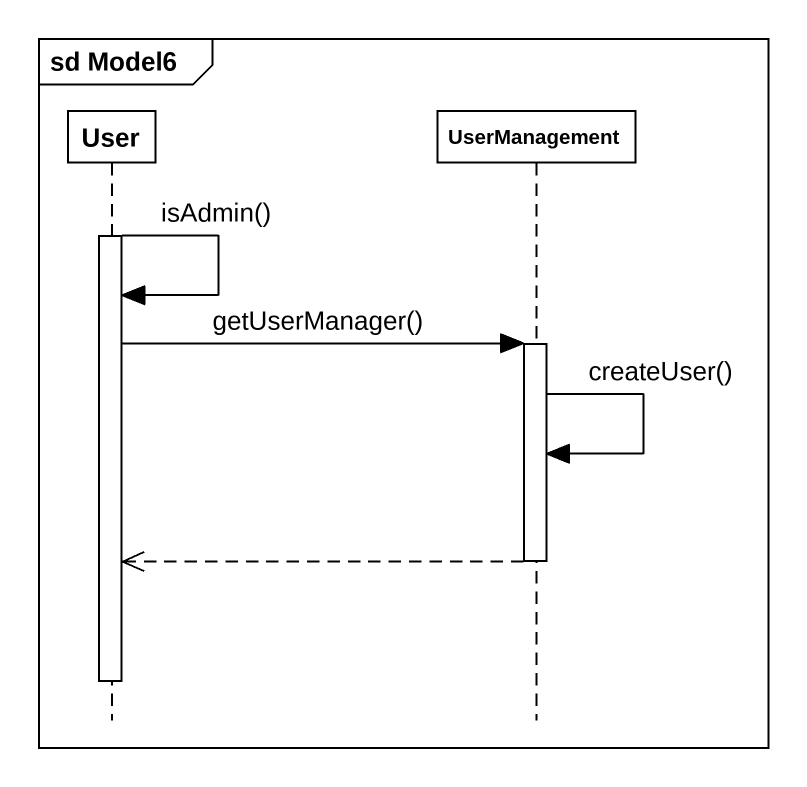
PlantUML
@startuml
mainframe sd Model6
hide footbox
participant User
participant UserManagement

activate User
User -> User : isAdmin()
User -> UserManagement : getUserManager()
activate UserManagement
UserManagement -> UserManagement : createUser()
UserManagement -->> User
deactivate UserManagement
deactivate User
@enduml
